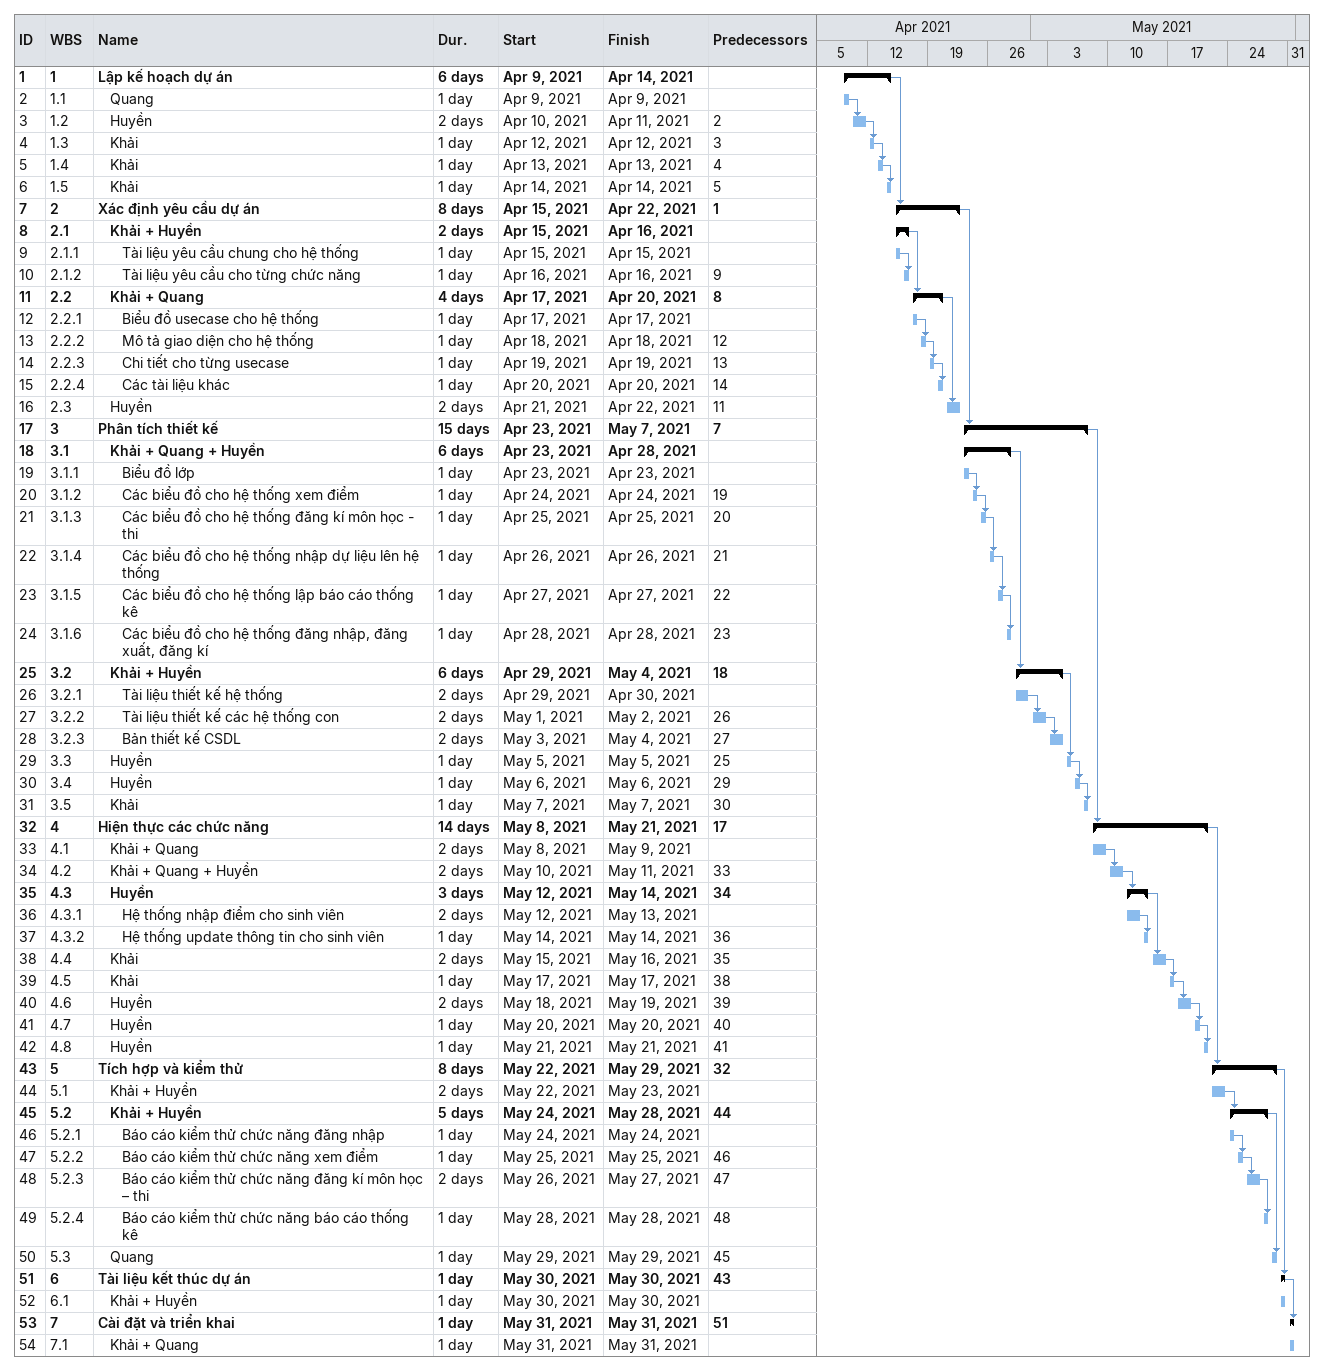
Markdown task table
| ID | WBS | Task | Duration | Start | Finish | Predecessors |
|---|---|---|---|---|---|---|
| 1 | 1 | **Lập kế hoạch dự án** | 6d | 2021-04-09 | 2021-04-14 |  |
| 2 | 1.1 | Quang | 1d | 2021-04-09 | 2021-04-09 |  |
| 3 | 1.2 | Huyền | 2d | 2021-04-10 | 2021-04-11 | 2 |
| 4 | 1.3 | Khải | 1d | 2021-04-12 | 2021-04-12 | 3 |
| 5 | 1.4 | Khải | 1d | 2021-04-13 | 2021-04-13 | 4 |
| 6 | 1.5 | Khải | 1d | 2021-04-14 | 2021-04-14 | 5 |
| 7 | 2 | **Xác định yêu cầu dự án** | 8d | 2021-04-15 | 2021-04-22 | 1 |
| 8 | 2.1 | **Khải + Huyền** | 2d | 2021-04-15 | 2021-04-16 |  |
| 9 | 2.1.1 | Tài liệu yêu cầu chung cho hệ thống | 1d | 2021-04-15 | 2021-04-15 |  |
| 10 | 2.1.2 | Tài liệu yêu cầu cho từng chức năng | 1d | 2021-04-16 | 2021-04-16 | 9 |
| 11 | 2.2 | **Khải + Quang** | 4d | 2021-04-17 | 2021-04-20 | 8 |
| 12 | 2.2.1 | Biểu đồ usecase cho hệ thống | 1d | 2021-04-17 | 2021-04-17 |  |
| 13 | 2.2.2 | Mô tả giao diện cho hệ thống | 1d | 2021-04-18 | 2021-04-18 | 12 |
| 14 | 2.2.3 | Chi tiết cho từng usecase | 1d | 2021-04-19 | 2021-04-19 | 13 |
| 15 | 2.2.4 | Các tài liệu khác | 1d | 2021-04-20 | 2021-04-20 | 14 |
| 16 | 2.3 | Huyền | 2d | 2021-04-21 | 2021-04-22 | 11 |
| 17 | 3 | **Phân tích thiết kế** | 15d | 2021-04-23 | 2021-05-07 | 7 |
| 18 | 3.1 | **Khải + Quang + Huyền** | 6d | 2021-04-23 | 2021-04-28 |  |
| 19 | 3.1.1 | Biểu đồ lớp | 1d | 2021-04-23 | 2021-04-23 |  |
| 20 | 3.1.2 | Các biểu đồ cho hệ thống xem điểm | 1d | 2021-04-24 | 2021-04-24 | 19 |
| 21 | 3.1.3 | Các biểu đồ cho hệ thống đăng kí môn học - thi | 1d | 2021-04-25 | 2021-04-25 | 20 |
| 22 | 3.1.4 | Các biểu đồ cho hệ thống nhập dự liệu lên hệ thống | 1d | 2021-04-26 | 2021-04-26 | 21 |
| 23 | 3.1.5 | Các biểu đồ cho hệ thống lập báo cáo thống kê | 1d | 2021-04-27 | 2021-04-27 | 22 |
| 24 | 3.1.6 | Các biểu đồ cho hệ thống đăng nhập, đăng xuất, đăng kí | 1d | 2021-04-28 | 2021-04-28 | 23 |
| 25 | 3.2 | **Khải + Huyền** | 6d | 2021-04-29 | 2021-05-04 | 18 |
| 26 | 3.2.1 | Tài liệu thiết kế hệ thống | 2d | 2021-04-29 | 2021-04-30 |  |
| 27 | 3.2.2 | Tài liệu thiết kế các hệ thống con | 2d | 2021-05-01 | 2021-05-02 | 26 |
| 28 | 3.2.3 | Bản thiết kế CSDL | 2d | 2021-05-03 | 2021-05-04 | 27 |
| 29 | 3.3 | Huyền | 1d | 2021-05-05 | 2021-05-05 | 25 |
| 30 | 3.4 | Huyền | 1d | 2021-05-06 | 2021-05-06 | 29 |
| 31 | 3.5 | Khải | 1d | 2021-05-07 | 2021-05-07 | 30 |
| 32 | 4 | **Hiện thực các chức năng** | 14d | 2021-05-08 | 2021-05-21 | 17 |
| 33 | 4.1 | Khải + Quang | 2d | 2021-05-08 | 2021-05-09 |  |
| 34 | 4.2 | Khải + Quang + Huyền | 2d | 2021-05-10 | 2021-05-11 | 33 |
| 35 | 4.3 | **Huyền** | 3d | 2021-05-12 | 2021-05-14 | 34 |
| 36 | 4.3.1 | Hệ thống nhập điểm cho sinh viên | 2d | 2021-05-12 | 2021-05-13 |  |
| 37 | 4.3.2 | Hệ thống update thông tin cho sinh viên | 1d | 2021-05-14 | 2021-05-14 | 36 |
| 38 | 4.4 | Khải | 2d | 2021-05-15 | 2021-05-16 | 35 |
| 39 | 4.5 | Khải | 1d | 2021-05-17 | 2021-05-17 | 38 |
| 40 | 4.6 | Huyền | 2d | 2021-05-18 | 2021-05-19 | 39 |
| 41 | 4.7 | Huyền | 1d | 2021-05-20 | 2021-05-20 | 40 |
| 42 | 4.8 | Huyền | 1d | 2021-05-21 | 2021-05-21 | 41 |
| 43 | 5 | **Tích hợp và kiểm thử** | 8d | 2021-05-22 | 2021-05-29 | 32 |
| 44 | 5.1 | Khải + Huyền | 2d | 2021-05-22 | 2021-05-23 |  |
| 45 | 5.2 | **Khải + Huyền** | 5d | 2021-05-24 | 2021-05-28 | 44 |
| 46 | 5.2.1 | Báo cáo kiểm thử chức năng đăng nhập | 1d | 2021-05-24 | 2021-05-24 |  |
| 47 | 5.2.2 | Báo cáo kiểm thử chức năng xem điểm | 1d | 2021-05-25 | 2021-05-25 | 46 |
| 48 | 5.2.3 | Báo cáo kiểm thử chức năng đăng kí môn học – thi | 2d | 2021-05-26 | 2021-05-27 | 47 |
| 49 | 5.2.4 | Báo cáo kiểm thử chức năng báo cáo thống kê | 1d | 2021-05-28 | 2021-05-28 | 48 |
| 50 | 5.3 | Quang | 1d | 2021-05-29 | 2021-05-29 | 45 |
| 51 | 6 | **Tài liệu kết thúc dự án** | 1d | 2021-05-30 | 2021-05-30 | 43 |
| 52 | 6.1 | Khải + Huyền | 1d | 2021-05-30 | 2021-05-30 |  |
| 53 | 7 | **Cài đặt và triển khai** | 1d | 2021-05-31 | 2021-05-31 | 51 |
| 54 | 7.1 | Khải + Quang | 1d | 2021-05-31 | 2021-05-31 |  |
